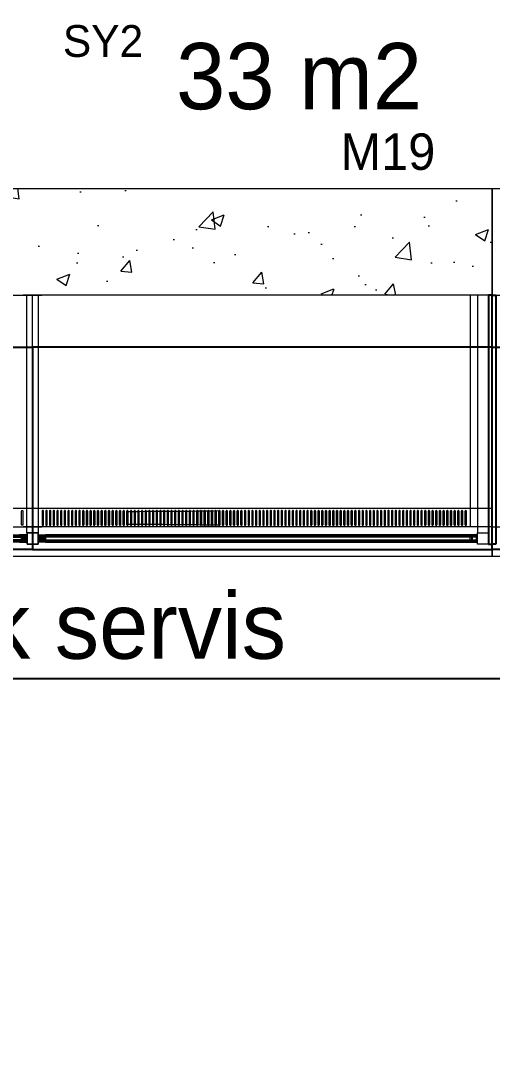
# Model space of a CAD drawing. Header units: centimetres. Extents: x -72470 to -43129, y -18750 to -16337.
# Drawn here: x -47314.4 to -47186.1, y -17545.2 to -17266.4 of the extents above; entities that cross this region are included whole.
import ezdxf

# ---------------------------------------------------------------- set-up
doc = ezdxf.new("R2010")
doc.units = ezdxf.units.CM
doc.header["$MEASUREMENT"] = 0
doc.linetypes.add('DUZ', pattern=[0])
doc.layers.get('0').update_dxf_attribs({"linetype": 'DUZ', "lineweight": 0})
doc.layers.get('Defpoints').update_dxf_attribs({"lineweight": 0})
for name, color, linetype in [('11-021_500-BLOK B-str_zemin_kat$0$2DTARAMA1', 253, 'Continuous'), ('CAM', 4, 'Continuous'), ('SU', 152, 'Continuous')]:
    doc.layers.add(name, color=color, linetype=linetype)
doc.layers.add('M-OLCU-IC', color=155, linetype='Continuous', lineweight=0)
doc.layers.add('TEFRIS', color=30, linetype='Continuous', lineweight=9)
doc.styles.add('ARIAL', font='arial.ttf', dxfattribs={"width": 0.6})
doc.styles.add('TAKSİM', font='GOTHIC.TTF', dxfattribs={"height": 20})
doc.dimstyles.new('E_100', dxfattribs={"dimtxt": 10, "dimasz": 10, "dimexe": 5, "dimexo": 30, "dimgap": 3, "dimtad": 1, "dimtoh": 1, "dimdec": 0, "dimzin": 12, "dimdsep": 46, "dimtxsty": 'ARIAL', "dimblk": 'OBLIQUE', "dimcen": 5, "dimdle": 1, "dimclrt": 256, "dimadec": 0, "dimazin": 3, "dimtfac": 1, "dimtdec": 0, "dimtofl": 0, "dimtmove": 2, "dimatfit": 3, "dimldrblk": 'OBLIQUE', "dimfxl": 5, "dimtolj": 1, "dimtzin": 0, "dimarcsym": 0})

# ---------------------------------------------------------------- blocks, each defined once
blk = doc.blocks.new('_OBLIQUE')
at = {"layer": 'M-OLCU-IC', "linetype": 'ByBlock'}
for p, q in [((-0.5, -0.5), (0.5, 0.5)), ((0, 0), (0, 0))]:
    blk.add_line(p, q, dxfattribs=at)
blk = doc.blocks.new('*D93')
at = {"color": 0, "linetype": 'Continuous', "lineweight": -2, "transparency": 16777216}
for p, q in [((-47724.29, -17441.98), (-47724.29, -17450.2)), ((-45801.24, -17441.98), (-45801.24, -17450.2)), ((-47725.29, -17445.2), (-45800.24, -17445.2))]:
    blk.add_line(p, q, dxfattribs=at)
at = {"layer": 'Defpoints', "color": 0, "linetype": 'Continuous', "transparency": 16777216}
for p in [(-47724.29, -17411.98), (-45801.24, -17411.98), (-45801.24, -17445.2)]:
    blk.add_point(p, dxfattribs=at)
at = {"color": 0, "linetype": 'Continuous', "lineweight": -2, "transparency": 16777216, "xscale": 10, "yscale": 10, "zscale": 10, "rotation": 180}
blk.add_blockref('_OBLIQUE', (-47724.29, -17445.2), dxfattribs=at)
at = {"color": 0, "linetype": 'Continuous', "lineweight": -2, "transparency": 16777216, "xscale": 10, "yscale": 10, "zscale": 10}
blk.add_blockref('_OBLIQUE', (-45801.24, -17445.2), dxfattribs=at)
at = {"linetype": 'Continuous', "transparency": 16777216, "insert": (-46762.76, -17437.09), "char_height": 10, "attachment_point": 5, "style": 'ARIAL'}
blk.add_mtext('\\A1;1923', dxfattribs=at)

msp = doc.modelspace()

# ---------------------------------------------------------------- hatches: boundary and pattern name
h = msp.add_hatch()
h.set_pattern_fill('AR-CONC', color=256, scale=5)
h.set_pattern_definition([(50, (14820.575, -159.65), (35.863009, -3.137607), [3.75, -41.25]), (355, (14820.575, -159.65), (-6.937567, 37.609607), [3, -33]), (100.451444, (14823.563, -159.912), (28.925442, 34.472), [3.18701, -35.057106]), (46.1842, (14820.575, -149.65), (53.362067, -8.275964), [5.625, -61.875]), (96.63564, (14825.02, -150.34), (46.733097, 48.70593), [4.780517, -52.58569]), (351.18416, (14820.575, -149.65), (46.733097, 48.70593), [4.5, -49.5]), (21, (14825.575, -152.15), (29.845353, -20.130945), [3.75, -41.25]), (326, (14825.575, -152.15), (12.165767, 36.257502), [3, -33]), (71.451445, (14828.062, -153.83), (42.011119, 16.126558), [3.18701, -35.057106]), (37.5, (14820.575, -159.651), (0.6079928, 16.6446927), [0, -32.6, 0, -33.5, 0, -33.125]), (7.5, (14820.575, -159.651), (13.153477, 19.7205856), [0, -19.1, 0, -31.85, 0, -12.625]), (327.5, (14809.425, -159.651), (26.6911218, -1.1277436), [0, -12.5, 0, -39, 0, -51.75]), (317.5, (14804.425, -159.65), (29.1593085, 5.005249), [0, -16.25, 0, -25.9, 0, -36.75])])
h.paths.add_polyline_path([(-47186.17, -17312), (-47313.67, -17312), (-47436.17, -17312), (-47436.17, -17341), (-47186.17, -17341)])
h = msp.add_hatch()
h.set_pattern_fill('AR-CONC', color=256, scale=5)
h.set_pattern_definition([(50, (15204.575, -119.65), (35.863009, -3.137607), [3.75, -41.25]), (355, (15204.575, -119.65), (-6.937567, 37.609607), [3, -33]), (100.451444, (15207.564, -119.91), (28.925442, 34.472), [3.18701, -35.057106]), (46.1842, (15204.575, -109.65), (53.362067, -8.275964), [5.625, -61.875]), (96.63564, (15209.02, -110.34), (46.733097, 48.70593), [4.780517, -52.58569]), (351.18416, (15204.575, -109.65), (46.733097, 48.70593), [4.5, -49.5]), (21, (15209.575, -112.15), (29.845353, -20.130945), [3.75, -41.25]), (326, (15209.575, -112.15), (12.165767, 36.257502), [3, -33]), (71.451445, (15212.062, -113.828), (42.011119, 16.126558), [3.18701, -35.057106]), (37.5, (15204.575, -119.65), (0.6079928, 16.6446927), [0, -32.6, 0, -33.5, 0, -33.125]), (7.5, (15204.575, -119.65), (13.153477, 19.7205856), [0, -19.1, 0, -31.85, 0, -12.625]), (327.5, (15193.425, -119.65), (26.6911218, -1.1277436), [0, -12.5, 0, -39, 0, -51.75]), (317.5, (15188.425, -119.65), (29.1593085, 5.005249), [0, -16.25, 0, -25.9, 0, -36.75])])
h.paths.add_polyline_path([(-47062.29, -17312), (-47186.17, -17312), (-47186.17, -17341), (-47063.17, -17341), (-47063.17, -17408.65), (-47063.17, -17410.15), (-47063.17, -17412), (-47062.29, -17412)])
h = msp.add_hatch(color=256)
h.dxf.hatch_style = 1
h.paths.add_polyline_path([(-47314.21, -17406.7), (-47314.21, -17407.6), (-47312.87, -17407.6), (-47312.87, -17406.7)])
h = msp.add_hatch(color=256)
h.dxf.hatch_style = 1
h.paths.add_polyline_path([(-47308.13, -17406.7), (-47308.13, -17407.6), (-47309.47, -17407.6), (-47309.47, -17406.7)])
at = {"layer": '11-021_500-BLOK B-str_zemin_kat$0$2DTARAMA1'}
h = msp.add_hatch(dxfattribs=at)
h.set_pattern_fill('ANSI33', color=256, scale=100)
h.set_pattern_definition([(45, (-405862.577, -192797.837), (-17.6776695, 17.6776695), []), (45, (-405844.9, -192797.837), (-17.6776695, 17.6776695), [12.5, -6.25])])
edge = h.paths.add_edge_path()
edge.add_arc((-45801.24, -17327.07), 40, 0, 360)
edge = h.paths.add_edge_path()
edge.add_arc((-46641.24, -17327.07), 40, 0, 360)
edge = h.paths.add_edge_path()
edge.add_arc((-47481.24, -17327.07), 40, 0, 360)
edge = h.paths.add_edge_path()
edge.add_arc((-48321.24, -17327.07), 40, 0, 360)
h.paths.add_polyline_path([(-47188.77, -17161.4), (-47015.01, -17161.4), (-47015.01, -17115.45), (-47188.77, -17115.45)], flags=9)
h.paths.add_polyline_path([(-46335.56, -17161.43), (-46161.79, -17161.43), (-46161.79, -17115.45), (-46335.56, -17115.45)], flags=9)
h.paths.add_polyline_path([(-48028.77, -17161.43), (-47873.65, -17161.43), (-47873.65, -17115.45), (-48028.77, -17115.45)], flags=9)
edge = h.paths.add_edge_path()
edge.add_arc((-49161.24, -17327.07), 40, 0, 360)
edge = h.paths.add_edge_path()
edge.add_arc((-47481.24, -18167.07), 40, 0, 360)
edge = h.paths.add_edge_path()
edge.add_arc((-46641.24, -18167.07), 40, 0, 360)
edge = h.paths.add_edge_path()
edge.add_arc((-45801.24, -18167.07), 40, 0, 360)

# ---------------------------------------------------------------- linework, layer by layer
for p, q in [((-47186.17, -17312), (-47186.17, -17412)), ((-47186.17, -17312), (-47186.17, -17341)), ((-47436.17, -17341), (-47308.67, -17341)), ((-47186.17, -17341), (-47313.67, -17341)), ((-47186.17, -17341), (-47313.67, -17341)), ((-47311.17, -17405.65), (-47311.17, -17341)), ((-47311.17, -17405.65), (-47311.17, -17341)), ((-47192.17, -17341), (-47192.17, -17404)), ((-47187.17, -17341), (-47187.17, -17408.65)), ((-47186.17, -17341), (-47062.97, -17341)), ((-47186.17, -17357), (-47186.17, -17412)), ((-47186.17, -17399), (-47430.17, -17399)), ((-47192.17, -17399), (-47307.67, -17399)), ((-47436.17, -17404), (-47308.67, -17404)), ((-47186.17, -17404), (-47313.67, -17404)), ((-47186.17, -17404), (-47313.67, -17404)), ((-47186.17, -17404), (-47069.17, -17404))]:
    msp.add_line(p, q)
at = {"color": 7, "lineweight": 0}
for p, q in [((-47186.17, -17312), (-47186.17, -17341)), ((-47436.17, -17341), (-47308.67, -17341)), ((-47186.17, -17341), (-47313.67, -17341)), ((-47186.17, -17341), (-47313.67, -17341)), ((-47186.17, -17341), (-47062.97, -17341))]:
    msp.add_line(p, q, dxfattribs=at)
for points in [[(-47309.67, -17405.65), (-47312.69, -17405.65), (-47312.69, -17341), (-47309.67, -17341)], [(-47190.17, -17405.65), (-47187.15, -17405.65), (-47187.15, -17341), (-47190.17, -17341)], [(-47192.17, -17406.15), (-47307.67, -17406.15), (-47307.67, -17408.15), (-47192.17, -17408.15)]]:
    msp.add_lwpolyline(points, close=True)
for points in [[(-47314.17, -17403.37), (-47314.17, -17399.77, -0.414214), (-47313.97, -17399.57), (-47313.97, -17399.57, -0.414214), (-47313.77, -17399.77), (-47313.77, -17403.37, -0.414214), (-47313.97, -17403.57), (-47313.97, -17403.57, -0.414214)], [(-47308.17, -17403.37), (-47308.17, -17399.77, 0.414214), (-47308.37, -17399.57), (-47308.37, -17399.57, 0.414214), (-47308.57, -17399.77), (-47308.57, -17403.37, 0.414214), (-47308.37, -17403.57), (-47308.37, -17403.57, 0.414214)], [(-47307.17, -17403.37), (-47307.17, -17399.77, 0.414214), (-47307.37, -17399.57), (-47307.37, -17399.57, 0.414214), (-47307.57, -17399.77), (-47307.57, -17403.37, 0.414214), (-47307.37, -17403.57), (-47307.37, -17403.57, 0.414214)], [(-47306.17, -17403.37), (-47306.17, -17399.77, 0.414214), (-47306.37, -17399.57), (-47306.37, -17399.57, 0.414214), (-47306.57, -17399.77), (-47306.57, -17403.37, 0.414214), (-47306.37, -17403.57), (-47306.37, -17403.57, 0.414214)], [(-47305.17, -17403.37), (-47305.17, -17399.77, 0.414214), (-47305.37, -17399.57), (-47305.37, -17399.57, 0.414214), (-47305.57, -17399.77), (-47305.57, -17403.37, 0.414214), (-47305.37, -17403.57), (-47305.37, -17403.57, 0.414214)], [(-47304.17, -17403.37), (-47304.17, -17399.77, 0.414214), (-47304.37, -17399.57), (-47304.37, -17399.57, 0.414214), (-47304.57, -17399.77), (-47304.57, -17403.37, 0.414214), (-47304.37, -17403.57), (-47304.37, -17403.57, 0.414214)], [(-47303.17, -17403.37), (-47303.17, -17399.77, 0.414214), (-47303.37, -17399.57), (-47303.37, -17399.57, 0.414214), (-47303.57, -17399.77), (-47303.57, -17403.37, 0.414214), (-47303.37, -17403.57), (-47303.37, -17403.57, 0.414214)], [(-47302.17, -17403.37), (-47302.17, -17399.77, 0.414214), (-47302.37, -17399.57), (-47302.37, -17399.57, 0.414214), (-47302.57, -17399.77), (-47302.57, -17403.37, 0.414214), (-47302.37, -17403.57), (-47302.37, -17403.57, 0.414214)], [(-47301.17, -17403.37), (-47301.17, -17399.77, 0.414214), (-47301.37, -17399.57), (-47301.37, -17399.57, 0.414214), (-47301.57, -17399.77), (-47301.57, -17403.37, 0.414214), (-47301.37, -17403.57), (-47301.37, -17403.57, 0.414214)], [(-47300.17, -17403.37), (-47300.17, -17399.77, 0.414214), (-47300.37, -17399.57), (-47300.37, -17399.57, 0.414214), (-47300.57, -17399.77), (-47300.57, -17403.37, 0.414214), (-47300.37, -17403.57), (-47300.37, -17403.57, 0.414214)], [(-47299.17, -17403.37), (-47299.17, -17399.77, 0.414214), (-47299.37, -17399.57), (-47299.37, -17399.57, 0.414214), (-47299.57, -17399.77), (-47299.57, -17403.37, 0.414214), (-47299.37, -17403.57), (-47299.37, -17403.57, 0.414214)], [(-47298.17, -17403.37), (-47298.17, -17399.77, 0.414214), (-47298.37, -17399.57), (-47298.37, -17399.57, 0.414214), (-47298.57, -17399.77), (-47298.57, -17403.37, 0.414214), (-47298.37, -17403.57), (-47298.37, -17403.57, 0.414214)], [(-47297.17, -17403.37), (-47297.17, -17399.77, 0.414214), (-47297.37, -17399.57), (-47297.37, -17399.57, 0.414214), (-47297.57, -17399.77), (-47297.57, -17403.37, 0.414214), (-47297.37, -17403.57), (-47297.37, -17403.57, 0.414214)], [(-47296.17, -17403.37), (-47296.17, -17399.77, 0.414214), (-47296.37, -17399.57), (-47296.37, -17399.57, 0.414214), (-47296.57, -17399.77), (-47296.57, -17403.37, 0.414214), (-47296.37, -17403.57), (-47296.37, -17403.57, 0.414214)], [(-47295.17, -17403.37), (-47295.17, -17399.77, 0.414214), (-47295.37, -17399.57), (-47295.37, -17399.57, 0.414214), (-47295.57, -17399.77), (-47295.57, -17403.37, 0.414214), (-47295.37, -17403.57), (-47295.37, -17403.57, 0.414214)], [(-47294.17, -17403.37), (-47294.17, -17399.77, 0.414214), (-47294.37, -17399.57), (-47294.37, -17399.57, 0.414214), (-47294.57, -17399.77), (-47294.57, -17403.37, 0.414214), (-47294.37, -17403.57), (-47294.37, -17403.57, 0.414214)], [(-47293.17, -17403.37), (-47293.17, -17399.77, 0.414214), (-47293.37, -17399.57), (-47293.37, -17399.57, 0.414214), (-47293.57, -17399.77), (-47293.57, -17403.37, 0.414214), (-47293.37, -17403.57), (-47293.37, -17403.57, 0.414214)], [(-47292.17, -17403.37), (-47292.17, -17399.77, 0.414214), (-47292.37, -17399.57), (-47292.37, -17399.57, 0.414214), (-47292.57, -17399.77), (-47292.57, -17403.37, 0.414214), (-47292.37, -17403.57), (-47292.37, -17403.57, 0.414214)], [(-47291.17, -17403.37), (-47291.17, -17399.77, 0.414214), (-47291.37, -17399.57), (-47291.37, -17399.57, 0.414214), (-47291.57, -17399.77), (-47291.57, -17403.37, 0.414214), (-47291.37, -17403.57), (-47291.37, -17403.57, 0.414214)], [(-47290.17, -17403.37), (-47290.17, -17399.77, 0.414214), (-47290.37, -17399.57), (-47290.37, -17399.57, 0.414214), (-47290.57, -17399.77), (-47290.57, -17403.37, 0.414214), (-47290.37, -17403.57), (-47290.37, -17403.57, 0.414214)], [(-47289.17, -17403.37), (-47289.17, -17399.77, 0.414214), (-47289.37, -17399.57), (-47289.37, -17399.57, 0.414214), (-47289.57, -17399.77), (-47289.57, -17403.37, 0.414214), (-47289.37, -17403.57), (-47289.37, -17403.57, 0.414214)], [(-47288.17, -17403.37), (-47288.17, -17399.77, 0.414214), (-47288.37, -17399.57), (-47288.37, -17399.57, 0.414214), (-47288.57, -17399.77), (-47288.57, -17403.37, 0.414214), (-47288.37, -17403.57), (-47288.37, -17403.57, 0.414214)], [(-47287.17, -17403.37), (-47287.17, -17399.77, 0.414214), (-47287.37, -17399.57), (-47287.37, -17399.57, 0.414214), (-47287.57, -17399.77), (-47287.57, -17403.37, 0.414214), (-47287.37, -17403.57), (-47287.37, -17403.57, 0.414214)], [(-47286.17, -17403.37), (-47286.17, -17399.77, 0.414214), (-47286.37, -17399.57), (-47286.37, -17399.57, 0.414214), (-47286.57, -17399.77), (-47286.57, -17403.37, 0.414214), (-47286.37, -17403.57), (-47286.37, -17403.57, 0.414214)], [(-47285.17, -17403.37), (-47285.17, -17399.77, 0.414214), (-47285.37, -17399.57), (-47285.37, -17399.57, 0.414214), (-47285.57, -17399.77), (-47285.57, -17403.37, 0.414214), (-47285.37, -17403.57), (-47285.37, -17403.57, 0.414214)], [(-47285.17, -17403.37), (-47285.17, -17399.77, 0.004724), (-47260.37, -17399.57), (-47260.37, -17399.57, 0.414214), (-47260.57, -17399.77), (-47260.57, -17403.37, 0.414214), (-47260.37, -17403.57), (-47260.37, -17403.57, 0.004724)], [(-47284.17, -17403.37), (-47284.17, -17399.77, 0.414214), (-47284.37, -17399.57), (-47284.37, -17399.57, 0.414214), (-47284.57, -17399.77), (-47284.57, -17403.37, 0.414214), (-47284.37, -17403.57), (-47284.37, -17403.57, 0.414214)], [(-47284.17, -17403.37), (-47284.17, -17399.77, 0.414214), (-47284.37, -17399.57), (-47284.37, -17399.57, 0.414214), (-47284.57, -17399.77), (-47284.57, -17403.37, 0.414214), (-47284.37, -17403.57), (-47284.37, -17403.57, 0.414214)], [(-47283.17, -17403.37), (-47283.17, -17399.77, 0.414214), (-47283.37, -17399.57), (-47283.37, -17399.57, 0.414214), (-47283.57, -17399.77), (-47283.57, -17403.37, 0.414214), (-47283.37, -17403.57), (-47283.37, -17403.57, 0.414214)], [(-47283.17, -17403.37), (-47283.17, -17399.77, 0.414214), (-47283.37, -17399.57), (-47283.37, -17399.57, 0.414214), (-47283.57, -17399.77), (-47283.57, -17403.37, 0.414214), (-47283.37, -17403.57), (-47283.37, -17403.57, 0.414214)], [(-47282.17, -17403.37), (-47282.17, -17399.77, 0.414214), (-47282.37, -17399.57), (-47282.37, -17399.57, 0.414214), (-47282.57, -17399.77), (-47282.57, -17403.37, 0.414214), (-47282.37, -17403.57), (-47282.37, -17403.57, 0.414214)], [(-47282.17, -17403.37), (-47282.17, -17399.77, 0.414214), (-47282.37, -17399.57), (-47282.37, -17399.57, 0.414214), (-47282.57, -17399.77), (-47282.57, -17403.37, 0.414214), (-47282.37, -17403.57), (-47282.37, -17403.57, 0.414214)], [(-47281.17, -17403.37), (-47281.17, -17399.77, 0.414214), (-47281.37, -17399.57), (-47281.37, -17399.57, 0.414214), (-47281.57, -17399.77), (-47281.57, -17403.37, 0.414214), (-47281.37, -17403.57), (-47281.37, -17403.57, 0.414214)], [(-47281.17, -17403.37), (-47281.17, -17399.77, 0.414214), (-47281.37, -17399.57), (-47281.37, -17399.57, 0.414214), (-47281.57, -17399.77), (-47281.57, -17403.37, 0.414214), (-47281.37, -17403.57), (-47281.37, -17403.57, 0.414214)], [(-47280.17, -17403.37), (-47280.17, -17399.77, 0.414214), (-47280.37, -17399.57), (-47280.37, -17399.57, 0.414214), (-47280.57, -17399.77), (-47280.57, -17403.37, 0.414214), (-47280.37, -17403.57), (-47280.37, -17403.57, 0.414214)], [(-47280.17, -17403.37), (-47280.17, -17399.77, 0.414214), (-47280.37, -17399.57), (-47280.37, -17399.57, 0.414214), (-47280.57, -17399.77), (-47280.57, -17403.37, 0.414214), (-47280.37, -17403.57), (-47280.37, -17403.57, 0.414214)], [(-47279.17, -17403.37), (-47279.17, -17399.77, 0.414214), (-47279.37, -17399.57), (-47279.37, -17399.57, 0.414214), (-47279.57, -17399.77), (-47279.57, -17403.37, 0.414214), (-47279.37, -17403.57), (-47279.37, -17403.57, 0.414214)], [(-47279.17, -17403.37), (-47279.17, -17399.77, 0.414214), (-47279.37, -17399.57), (-47279.37, -17399.57, 0.414214), (-47279.57, -17399.77), (-47279.57, -17403.37, 0.414214), (-47279.37, -17403.57), (-47279.37, -17403.57, 0.414214)], [(-47278.17, -17403.37), (-47278.17, -17399.77, 0.414214), (-47278.37, -17399.57), (-47278.37, -17399.57, 0.414214), (-47278.57, -17399.77), (-47278.57, -17403.37, 0.414214), (-47278.37, -17403.57), (-47278.37, -17403.57, 0.414214)], [(-47278.17, -17403.37), (-47278.17, -17399.77, 0.414214), (-47278.37, -17399.57), (-47278.37, -17399.57, 0.414214), (-47278.57, -17399.77), (-47278.57, -17403.37, 0.414214), (-47278.37, -17403.57), (-47278.37, -17403.57, 0.414214)], [(-47277.17, -17403.37), (-47277.17, -17399.77, 0.414214), (-47277.37, -17399.57), (-47277.37, -17399.57, 0.414214), (-47277.57, -17399.77), (-47277.57, -17403.37, 0.414214), (-47277.37, -17403.57), (-47277.37, -17403.57, 0.414214)], [(-47277.17, -17403.37), (-47277.17, -17399.77, 0.414214), (-47277.37, -17399.57), (-47277.37, -17399.57, 0.414214), (-47277.57, -17399.77), (-47277.57, -17403.37, 0.414214), (-47277.37, -17403.57), (-47277.37, -17403.57, 0.414214)], [(-47276.17, -17403.37), (-47276.17, -17399.77, 0.414214), (-47276.37, -17399.57), (-47276.37, -17399.57, 0.414214), (-47276.57, -17399.77), (-47276.57, -17403.37, 0.414214), (-47276.37, -17403.57), (-47276.37, -17403.57, 0.414214)], [(-47276.17, -17403.37), (-47276.17, -17399.77, 0.414214), (-47276.37, -17399.57), (-47276.37, -17399.57, 0.414214), (-47276.57, -17399.77), (-47276.57, -17403.37, 0.414214), (-47276.37, -17403.57), (-47276.37, -17403.57, 0.414214)], [(-47275.17, -17403.37), (-47275.17, -17399.77, 0.414214), (-47275.37, -17399.57), (-47275.37, -17399.57, 0.414214), (-47275.57, -17399.77), (-47275.57, -17403.37, 0.414214), (-47275.37, -17403.57), (-47275.37, -17403.57, 0.414214)], [(-47275.17, -17403.37), (-47275.17, -17399.77, 0.414214), (-47275.37, -17399.57), (-47275.37, -17399.57, 0.414214), (-47275.57, -17399.77), (-47275.57, -17403.37, 0.414214), (-47275.37, -17403.57), (-47275.37, -17403.57, 0.414214)], [(-47274.17, -17403.37), (-47274.17, -17399.77, 0.414214), (-47274.37, -17399.57), (-47274.37, -17399.57, 0.414214), (-47274.57, -17399.77), (-47274.57, -17403.37, 0.414214), (-47274.37, -17403.57), (-47274.37, -17403.57, 0.414214)], [(-47274.17, -17403.37), (-47274.17, -17399.77, 0.414214), (-47274.37, -17399.57), (-47274.37, -17399.57, 0.414214), (-47274.57, -17399.77), (-47274.57, -17403.37, 0.414214), (-47274.37, -17403.57), (-47274.37, -17403.57, 0.414214)], [(-47273.17, -17403.37), (-47273.17, -17399.77, 0.414214), (-47273.37, -17399.57), (-47273.37, -17399.57, 0.414214), (-47273.57, -17399.77), (-47273.57, -17403.37, 0.414214), (-47273.37, -17403.57), (-47273.37, -17403.57, 0.414214)], [(-47273.17, -17403.37), (-47273.17, -17399.77, 0.414214), (-47273.37, -17399.57), (-47273.37, -17399.57, 0.414214), (-47273.57, -17399.77), (-47273.57, -17403.37, 0.414214), (-47273.37, -17403.57), (-47273.37, -17403.57, 0.414214)], [(-47272.17, -17403.37), (-47272.17, -17399.77, 0.414214), (-47272.37, -17399.57), (-47272.37, -17399.57, 0.414214), (-47272.57, -17399.77), (-47272.57, -17403.37, 0.414214), (-47272.37, -17403.57), (-47272.37, -17403.57, 0.414214)], [(-47272.17, -17403.37), (-47272.17, -17399.77, 0.414214), (-47272.37, -17399.57), (-47272.37, -17399.57, 0.414214), (-47272.57, -17399.77), (-47272.57, -17403.37, 0.414214), (-47272.37, -17403.57), (-47272.37, -17403.57, 0.414214)], [(-47271.17, -17403.37), (-47271.17, -17399.77, 0.414214), (-47271.37, -17399.57), (-47271.37, -17399.57, 0.414214), (-47271.57, -17399.77), (-47271.57, -17403.37, 0.414214), (-47271.37, -17403.57), (-47271.37, -17403.57, 0.414214)], [(-47271.17, -17403.37), (-47271.17, -17399.77, 0.414214), (-47271.37, -17399.57), (-47271.37, -17399.57, 0.414214), (-47271.57, -17399.77), (-47271.57, -17403.37, 0.414214), (-47271.37, -17403.57), (-47271.37, -17403.57, 0.414214)], [(-47270.17, -17403.37), (-47270.17, -17399.77, 0.414214), (-47270.37, -17399.57), (-47270.37, -17399.57, 0.414214), (-47270.57, -17399.77), (-47270.57, -17403.37, 0.414214), (-47270.37, -17403.57), (-47270.37, -17403.57, 0.414214)], [(-47270.17, -17403.37), (-47270.17, -17399.77, 0.414214), (-47270.37, -17399.57), (-47270.37, -17399.57, 0.414214), (-47270.57, -17399.77), (-47270.57, -17403.37, 0.414214), (-47270.37, -17403.57), (-47270.37, -17403.57, 0.414214)], [(-47269.17, -17403.37), (-47269.17, -17399.77, 0.414214), (-47269.37, -17399.57), (-47269.37, -17399.57, 0.414214), (-47269.57, -17399.77), (-47269.57, -17403.37, 0.414214), (-47269.37, -17403.57), (-47269.37, -17403.57, 0.414214)], [(-47269.17, -17403.37), (-47269.17, -17399.77, 0.414214), (-47269.37, -17399.57), (-47269.37, -17399.57, 0.414214), (-47269.57, -17399.77), (-47269.57, -17403.37, 0.414214), (-47269.37, -17403.57), (-47269.37, -17403.57, 0.414214)], [(-47268.17, -17403.37), (-47268.17, -17399.77, 0.414214), (-47268.37, -17399.57), (-47268.37, -17399.57, 0.414214), (-47268.57, -17399.77), (-47268.57, -17403.37, 0.414214), (-47268.37, -17403.57), (-47268.37, -17403.57, 0.414214)], [(-47268.17, -17403.37), (-47268.17, -17399.77, 0.414214), (-47268.37, -17399.57), (-47268.37, -17399.57, 0.414214), (-47268.57, -17399.77), (-47268.57, -17403.37, 0.414214), (-47268.37, -17403.57), (-47268.37, -17403.57, 0.414214)], [(-47267.17, -17403.37), (-47267.17, -17399.77, 0.414214), (-47267.37, -17399.57), (-47267.37, -17399.57, 0.414214), (-47267.57, -17399.77), (-47267.57, -17403.37, 0.414214), (-47267.37, -17403.57), (-47267.37, -17403.57, 0.414214)], [(-47267.17, -17403.37), (-47267.17, -17399.77, 0.414214), (-47267.37, -17399.57), (-47267.37, -17399.57, 0.414214), (-47267.57, -17399.77), (-47267.57, -17403.37, 0.414214), (-47267.37, -17403.57), (-47267.37, -17403.57, 0.414214)], [(-47266.17, -17403.37), (-47266.17, -17399.77, 0.414214), (-47266.37, -17399.57), (-47266.37, -17399.57, 0.414214), (-47266.57, -17399.77), (-47266.57, -17403.37, 0.414214), (-47266.37, -17403.57), (-47266.37, -17403.57, 0.414214)], [(-47266.17, -17403.37), (-47266.17, -17399.77, 0.414214), (-47266.37, -17399.57), (-47266.37, -17399.57, 0.414214), (-47266.57, -17399.77), (-47266.57, -17403.37, 0.414214), (-47266.37, -17403.57), (-47266.37, -17403.57, 0.414214)], [(-47265.17, -17403.37), (-47265.17, -17399.77, 0.414214), (-47265.37, -17399.57), (-47265.37, -17399.57, 0.414214), (-47265.57, -17399.77), (-47265.57, -17403.37, 0.414214), (-47265.37, -17403.57), (-47265.37, -17403.57, 0.414214)], [(-47265.17, -17403.37), (-47265.17, -17399.77, 0.414214), (-47265.37, -17399.57), (-47265.37, -17399.57, 0.414214), (-47265.57, -17399.77), (-47265.57, -17403.37, 0.414214), (-47265.37, -17403.57), (-47265.37, -17403.57, 0.414214)], [(-47264.17, -17403.37), (-47264.17, -17399.77, 0.414214), (-47264.37, -17399.57), (-47264.37, -17399.57, 0.414214), (-47264.57, -17399.77), (-47264.57, -17403.37, 0.414214), (-47264.37, -17403.57), (-47264.37, -17403.57, 0.414214)], [(-47264.17, -17403.37), (-47264.17, -17399.77, 0.414214), (-47264.37, -17399.57), (-47264.37, -17399.57, 0.414214), (-47264.57, -17399.77), (-47264.57, -17403.37, 0.414214), (-47264.37, -17403.57), (-47264.37, -17403.57, 0.414214)], [(-47263.17, -17403.37), (-47263.17, -17399.77, 0.414214), (-47263.37, -17399.57), (-47263.37, -17399.57, 0.414214), (-47263.57, -17399.77), (-47263.57, -17403.37, 0.414214), (-47263.37, -17403.57), (-47263.37, -17403.57, 0.414214)], [(-47263.17, -17403.37), (-47263.17, -17399.77, 0.414214), (-47263.37, -17399.57), (-47263.37, -17399.57, 0.414214), (-47263.57, -17399.77), (-47263.57, -17403.37, 0.414214), (-47263.37, -17403.57), (-47263.37, -17403.57, 0.414214)], [(-47262.17, -17403.37), (-47262.17, -17399.77, 0.414214), (-47262.37, -17399.57), (-47262.37, -17399.57, 0.414214), (-47262.57, -17399.77), (-47262.57, -17403.37, 0.414214), (-47262.37, -17403.57), (-47262.37, -17403.57, 0.414214)], [(-47262.17, -17403.37), (-47262.17, -17399.77, 0.414214), (-47262.37, -17399.57), (-47262.37, -17399.57, 0.414214), (-47262.57, -17399.77), (-47262.57, -17403.37, 0.414214), (-47262.37, -17403.57), (-47262.37, -17403.57, 0.414214)], [(-47261.17, -17403.37), (-47261.17, -17399.77, 0.414214), (-47261.37, -17399.57), (-47261.37, -17399.57, 0.414214), (-47261.57, -17399.77), (-47261.57, -17403.37, 0.414214), (-47261.37, -17403.57), (-47261.37, -17403.57, 0.414214)], [(-47261.17, -17403.37), (-47261.17, -17399.77, 0.414214), (-47261.37, -17399.57), (-47261.37, -17399.57, 0.414214), (-47261.57, -17399.77), (-47261.57, -17403.37, 0.414214), (-47261.37, -17403.57), (-47261.37, -17403.57, 0.414214)], [(-47260.17, -17403.37), (-47260.17, -17399.77, 0.414214), (-47260.37, -17399.57), (-47260.37, -17399.57, 0.414214), (-47260.57, -17399.77), (-47260.57, -17403.37, 0.414214), (-47260.37, -17403.57), (-47260.37, -17403.57, 0.414214)], [(-47259.17, -17403.37), (-47259.17, -17399.77, 0.414214), (-47259.37, -17399.57), (-47259.37, -17399.57, 0.414214), (-47259.57, -17399.77), (-47259.57, -17403.37, 0.414214), (-47259.37, -17403.57), (-47259.37, -17403.57, 0.414214)], [(-47258.17, -17403.37), (-47258.17, -17399.77, 0.414214), (-47258.37, -17399.57), (-47258.37, -17399.57, 0.414214), (-47258.57, -17399.77), (-47258.57, -17403.37, 0.414214), (-47258.37, -17403.57), (-47258.37, -17403.57, 0.414214)], [(-47257.17, -17403.37), (-47257.17, -17399.77, 0.414214), (-47257.37, -17399.57), (-47257.37, -17399.57, 0.414214), (-47257.57, -17399.77), (-47257.57, -17403.37, 0.414214), (-47257.37, -17403.57), (-47257.37, -17403.57, 0.414214)], [(-47256.17, -17403.37), (-47256.17, -17399.77, 0.414214), (-47256.37, -17399.57), (-47256.37, -17399.57, 0.414214), (-47256.57, -17399.77), (-47256.57, -17403.37, 0.414214), (-47256.37, -17403.57), (-47256.37, -17403.57, 0.414214)], [(-47255.17, -17403.37), (-47255.17, -17399.77, 0.414214), (-47255.37, -17399.57), (-47255.37, -17399.57, 0.414214), (-47255.57, -17399.77), (-47255.57, -17403.37, 0.414214), (-47255.37, -17403.57), (-47255.37, -17403.57, 0.414214)], [(-47254.17, -17403.37), (-47254.17, -17399.77, 0.414214), (-47254.37, -17399.57), (-47254.37, -17399.57, 0.414214), (-47254.57, -17399.77), (-47254.57, -17403.37, 0.414214), (-47254.37, -17403.57), (-47254.37, -17403.57, 0.414214)], [(-47253.17, -17403.37), (-47253.17, -17399.77, 0.414214), (-47253.37, -17399.57), (-47253.37, -17399.57, 0.414214), (-47253.57, -17399.77), (-47253.57, -17403.37, 0.414214), (-47253.37, -17403.57), (-47253.37, -17403.57, 0.414214)], [(-47252.17, -17403.37), (-47252.17, -17399.77, 0.414214), (-47252.37, -17399.57), (-47252.37, -17399.57, 0.414214), (-47252.57, -17399.77), (-47252.57, -17403.37, 0.414214), (-47252.37, -17403.57), (-47252.37, -17403.57, 0.414214)], [(-47251.17, -17403.37), (-47251.17, -17399.77, 0.414214), (-47251.37, -17399.57), (-47251.37, -17399.57, 0.414214), (-47251.57, -17399.77), (-47251.57, -17403.37, 0.414214), (-47251.37, -17403.57), (-47251.37, -17403.57, 0.414214)], [(-47250.17, -17403.37), (-47250.17, -17399.77, 0.414214), (-47250.37, -17399.57), (-47250.37, -17399.57, 0.414214), (-47250.57, -17399.77), (-47250.57, -17403.37, 0.414214), (-47250.37, -17403.57), (-47250.37, -17403.57, 0.414214)], [(-47249.17, -17403.37), (-47249.17, -17399.77, 0.414214), (-47249.37, -17399.57), (-47249.37, -17399.57, 0.414214), (-47249.57, -17399.77), (-47249.57, -17403.37, 0.414214), (-47249.37, -17403.57), (-47249.37, -17403.57, 0.414214)], [(-47248.17, -17403.37), (-47248.17, -17399.77, 0.414214), (-47248.37, -17399.57), (-47248.37, -17399.57, 0.414214), (-47248.57, -17399.77), (-47248.57, -17403.37, 0.414214), (-47248.37, -17403.57), (-47248.37, -17403.57, 0.414214)], [(-47247.17, -17403.37), (-47247.17, -17399.77, 0.414214), (-47247.37, -17399.57), (-47247.37, -17399.57, 0.414214), (-47247.57, -17399.77), (-47247.57, -17403.37, 0.414214), (-47247.37, -17403.57), (-47247.37, -17403.57, 0.414214)], [(-47246.17, -17403.37), (-47246.17, -17399.77, 0.414214), (-47246.37, -17399.57), (-47246.37, -17399.57, 0.414214), (-47246.57, -17399.77), (-47246.57, -17403.37, 0.414214), (-47246.37, -17403.57), (-47246.37, -17403.57, 0.414214)], [(-47245.17, -17403.37), (-47245.17, -17399.77, 0.414214), (-47245.37, -17399.57), (-47245.37, -17399.57, 0.414214), (-47245.57, -17399.77), (-47245.57, -17403.37, 0.414214), (-47245.37, -17403.57), (-47245.37, -17403.57, 0.414214)], [(-47244.17, -17403.37), (-47244.17, -17399.77, 0.414214), (-47244.37, -17399.57), (-47244.37, -17399.57, 0.414214), (-47244.57, -17399.77), (-47244.57, -17403.37, 0.414214), (-47244.37, -17403.57), (-47244.37, -17403.57, 0.414214)], [(-47243.17, -17403.37), (-47243.17, -17399.77, 0.414214), (-47243.37, -17399.57), (-47243.37, -17399.57, 0.414214), (-47243.57, -17399.77), (-47243.57, -17403.37, 0.414214), (-47243.37, -17403.57), (-47243.37, -17403.57, 0.414214)], [(-47242.17, -17403.37), (-47242.17, -17399.77, 0.414214), (-47242.37, -17399.57), (-47242.37, -17399.57, 0.414214), (-47242.57, -17399.77), (-47242.57, -17403.37, 0.414214), (-47242.37, -17403.57), (-47242.37, -17403.57, 0.414214)], [(-47241.17, -17403.37), (-47241.17, -17399.77, 0.414214), (-47241.37, -17399.57), (-47241.37, -17399.57, 0.414214), (-47241.57, -17399.77), (-47241.57, -17403.37, 0.414214), (-47241.37, -17403.57), (-47241.37, -17403.57, 0.414214)], [(-47240.17, -17403.37), (-47240.17, -17399.77, 0.414214), (-47240.37, -17399.57), (-47240.37, -17399.57, 0.414214), (-47240.57, -17399.77), (-47240.57, -17403.37, 0.414214), (-47240.37, -17403.57), (-47240.37, -17403.57, 0.414214)], [(-47239.17, -17403.37), (-47239.17, -17399.77, 0.414214), (-47239.37, -17399.57), (-47239.37, -17399.57, 0.414214), (-47239.57, -17399.77), (-47239.57, -17403.37, 0.414214), (-47239.37, -17403.57), (-47239.37, -17403.57, 0.414214)], [(-47238.17, -17403.37), (-47238.17, -17399.77, 0.414214), (-47238.37, -17399.57), (-47238.37, -17399.57, 0.414214), (-47238.57, -17399.77), (-47238.57, -17403.37, 0.414214), (-47238.37, -17403.57), (-47238.37, -17403.57, 0.414214)], [(-47237.17, -17403.37), (-47237.17, -17399.77, 0.414214), (-47237.37, -17399.57), (-47237.37, -17399.57, 0.414214), (-47237.57, -17399.77), (-47237.57, -17403.37, 0.414214), (-47237.37, -17403.57), (-47237.37, -17403.57, 0.414214)], [(-47236.17, -17403.37), (-47236.17, -17399.77, 0.414214), (-47236.37, -17399.57), (-47236.37, -17399.57, 0.414214), (-47236.57, -17399.77), (-47236.57, -17403.37, 0.414214), (-47236.37, -17403.57), (-47236.37, -17403.57, 0.414214)], [(-47235.17, -17403.37), (-47235.17, -17399.77, 0.414214), (-47235.37, -17399.57), (-47235.37, -17399.57, 0.414214), (-47235.57, -17399.77), (-47235.57, -17403.37, 0.414214), (-47235.37, -17403.57), (-47235.37, -17403.57, 0.414214)], [(-47234.17, -17403.37), (-47234.17, -17399.77, 0.414214), (-47234.37, -17399.57), (-47234.37, -17399.57, 0.414214), (-47234.57, -17399.77), (-47234.57, -17403.37, 0.414214), (-47234.37, -17403.57), (-47234.37, -17403.57, 0.414214)], [(-47233.17, -17403.37), (-47233.17, -17399.77, 0.414214), (-47233.37, -17399.57), (-47233.37, -17399.57, 0.414214), (-47233.57, -17399.77), (-47233.57, -17403.37, 0.414214), (-47233.37, -17403.57), (-47233.37, -17403.57, 0.414214)], [(-47232.17, -17403.37), (-47232.17, -17399.77, 0.414214), (-47232.37, -17399.57), (-47232.37, -17399.57, 0.414214), (-47232.57, -17399.77), (-47232.57, -17403.37, 0.414214), (-47232.37, -17403.57), (-47232.37, -17403.57, 0.414214)], [(-47231.17, -17403.37), (-47231.17, -17399.77, 0.414214), (-47231.37, -17399.57), (-47231.37, -17399.57, 0.414214), (-47231.57, -17399.77), (-47231.57, -17403.37, 0.414214), (-47231.37, -17403.57), (-47231.37, -17403.57, 0.414214)], [(-47230.17, -17403.37), (-47230.17, -17399.77, 0.414214), (-47230.37, -17399.57), (-47230.37, -17399.57, 0.414214), (-47230.57, -17399.77), (-47230.57, -17403.37, 0.414214), (-47230.37, -17403.57), (-47230.37, -17403.57, 0.414214)], [(-47229.17, -17403.37), (-47229.17, -17399.77, 0.414214), (-47229.37, -17399.57), (-47229.37, -17399.57, 0.414214), (-47229.57, -17399.77), (-47229.57, -17403.37, 0.414214), (-47229.37, -17403.57), (-47229.37, -17403.57, 0.414214)], [(-47228.17, -17403.37), (-47228.17, -17399.77, 0.414214), (-47228.37, -17399.57), (-47228.37, -17399.57, 0.414214), (-47228.57, -17399.77), (-47228.57, -17403.37, 0.414214), (-47228.37, -17403.57), (-47228.37, -17403.57, 0.414214)], [(-47227.17, -17403.37), (-47227.17, -17399.77, 0.414214), (-47227.37, -17399.57), (-47227.37, -17399.57, 0.414214), (-47227.57, -17399.77), (-47227.57, -17403.37, 0.414214), (-47227.37, -17403.57), (-47227.37, -17403.57, 0.414214)], [(-47226.17, -17403.37), (-47226.17, -17399.77, 0.414214), (-47226.37, -17399.57), (-47226.37, -17399.57, 0.414214), (-47226.57, -17399.77), (-47226.57, -17403.37, 0.414214), (-47226.37, -17403.57), (-47226.37, -17403.57, 0.414214)], [(-47225.17, -17403.37), (-47225.17, -17399.77, 0.414214), (-47225.37, -17399.57), (-47225.37, -17399.57, 0.414214), (-47225.57, -17399.77), (-47225.57, -17403.37, 0.414214), (-47225.37, -17403.57), (-47225.37, -17403.57, 0.414214)], [(-47224.17, -17403.37), (-47224.17, -17399.77, 0.414214), (-47224.37, -17399.57), (-47224.37, -17399.57, 0.414214), (-47224.57, -17399.77), (-47224.57, -17403.37, 0.414214), (-47224.37, -17403.57), (-47224.37, -17403.57, 0.414214)], [(-47223.17, -17403.37), (-47223.17, -17399.77, 0.414214), (-47223.37, -17399.57), (-47223.37, -17399.57, 0.414214), (-47223.57, -17399.77), (-47223.57, -17403.37, 0.414214), (-47223.37, -17403.57), (-47223.37, -17403.57, 0.414214)], [(-47222.17, -17403.37), (-47222.17, -17399.77, 0.414214), (-47222.37, -17399.57), (-47222.37, -17399.57, 0.414214), (-47222.57, -17399.77), (-47222.57, -17403.37, 0.414214), (-47222.37, -17403.57), (-47222.37, -17403.57, 0.414214)], [(-47221.17, -17403.37), (-47221.17, -17399.77, 0.414214), (-47221.37, -17399.57), (-47221.37, -17399.57, 0.414214), (-47221.57, -17399.77), (-47221.57, -17403.37, 0.414214), (-47221.37, -17403.57), (-47221.37, -17403.57, 0.414214)], [(-47220.17, -17403.37), (-47220.17, -17399.77, 0.414214), (-47220.37, -17399.57), (-47220.37, -17399.57, 0.414214), (-47220.57, -17399.77), (-47220.57, -17403.37, 0.414214), (-47220.37, -17403.57), (-47220.37, -17403.57, 0.414214)], [(-47219.17, -17403.37), (-47219.17, -17399.77, 0.414214), (-47219.37, -17399.57), (-47219.37, -17399.57, 0.414214), (-47219.57, -17399.77), (-47219.57, -17403.37, 0.414214), (-47219.37, -17403.57), (-47219.37, -17403.57, 0.414214)], [(-47218.17, -17403.37), (-47218.17, -17399.77, 0.414214), (-47218.37, -17399.57), (-47218.37, -17399.57, 0.414214), (-47218.57, -17399.77), (-47218.57, -17403.37, 0.414214), (-47218.37, -17403.57), (-47218.37, -17403.57, 0.414214)], [(-47217.17, -17403.37), (-47217.17, -17399.77, 0.414214), (-47217.37, -17399.57), (-47217.37, -17399.57, 0.414214), (-47217.57, -17399.77), (-47217.57, -17403.37, 0.414214), (-47217.37, -17403.57), (-47217.37, -17403.57, 0.414214)], [(-47216.17, -17403.37), (-47216.17, -17399.77, 0.414214), (-47216.37, -17399.57), (-47216.37, -17399.57, 0.414214), (-47216.57, -17399.77), (-47216.57, -17403.37, 0.414214), (-47216.37, -17403.57), (-47216.37, -17403.57, 0.414214)], [(-47215.17, -17403.37), (-47215.17, -17399.77, 0.414214), (-47215.37, -17399.57), (-47215.37, -17399.57, 0.414214), (-47215.57, -17399.77), (-47215.57, -17403.37, 0.414214), (-47215.37, -17403.57), (-47215.37, -17403.57, 0.414214)], [(-47214.17, -17403.37), (-47214.17, -17399.77, 0.414214), (-47214.37, -17399.57), (-47214.37, -17399.57, 0.414214), (-47214.57, -17399.77), (-47214.57, -17403.37, 0.414214), (-47214.37, -17403.57), (-47214.37, -17403.57, 0.414214)], [(-47213.17, -17403.37), (-47213.17, -17399.77, 0.414214), (-47213.37, -17399.57), (-47213.37, -17399.57, 0.414214), (-47213.57, -17399.77), (-47213.57, -17403.37, 0.414214), (-47213.37, -17403.57), (-47213.37, -17403.57, 0.414214)], [(-47212.17, -17403.37), (-47212.17, -17399.77, 0.414214), (-47212.37, -17399.57), (-47212.37, -17399.57, 0.414214), (-47212.57, -17399.77), (-47212.57, -17403.37, 0.414214), (-47212.37, -17403.57), (-47212.37, -17403.57, 0.414214)], [(-47211.17, -17403.37), (-47211.17, -17399.77, 0.414214), (-47211.37, -17399.57), (-47211.37, -17399.57, 0.414214), (-47211.57, -17399.77), (-47211.57, -17403.37, 0.414214), (-47211.37, -17403.57), (-47211.37, -17403.57, 0.414214)], [(-47210.17, -17403.37), (-47210.17, -17399.77, 0.414214), (-47210.37, -17399.57), (-47210.37, -17399.57, 0.414214), (-47210.57, -17399.77), (-47210.57, -17403.37, 0.414214), (-47210.37, -17403.57), (-47210.37, -17403.57, 0.414214)], [(-47209.17, -17403.37), (-47209.17, -17399.77, 0.414214), (-47209.37, -17399.57), (-47209.37, -17399.57, 0.414214), (-47209.57, -17399.77), (-47209.57, -17403.37, 0.414214), (-47209.37, -17403.57), (-47209.37, -17403.57, 0.414214)], [(-47208.17, -17403.37), (-47208.17, -17399.77, 0.414214), (-47208.37, -17399.57), (-47208.37, -17399.57, 0.414214), (-47208.57, -17399.77), (-47208.57, -17403.37, 0.414214), (-47208.37, -17403.57), (-47208.37, -17403.57, 0.414214)], [(-47207.17, -17403.37), (-47207.17, -17399.77, 0.414214), (-47207.37, -17399.57), (-47207.37, -17399.57, 0.414214), (-47207.57, -17399.77), (-47207.57, -17403.37, 0.414214), (-47207.37, -17403.57), (-47207.37, -17403.57, 0.414214)], [(-47206.17, -17403.37), (-47206.17, -17399.77, 0.414214), (-47206.37, -17399.57), (-47206.37, -17399.57, 0.414214), (-47206.57, -17399.77), (-47206.57, -17403.37, 0.414214), (-47206.37, -17403.57), (-47206.37, -17403.57, 0.414214)], [(-47205.17, -17403.37), (-47205.17, -17399.77, 0.414214), (-47205.37, -17399.57), (-47205.37, -17399.57, 0.414214), (-47205.57, -17399.77), (-47205.57, -17403.37, 0.414214), (-47205.37, -17403.57), (-47205.37, -17403.57, 0.414214)], [(-47204.17, -17403.37), (-47204.17, -17399.77, 0.414214), (-47204.37, -17399.57), (-47204.37, -17399.57, 0.414214), (-47204.57, -17399.77), (-47204.57, -17403.37, 0.414214), (-47204.37, -17403.57), (-47204.37, -17403.57, 0.414214)], [(-47203.17, -17403.37), (-47203.17, -17399.77, 0.414214), (-47203.37, -17399.57), (-47203.37, -17399.57, 0.414214), (-47203.57, -17399.77), (-47203.57, -17403.37, 0.414214), (-47203.37, -17403.57), (-47203.37, -17403.57, 0.414214)], [(-47202.17, -17403.37), (-47202.17, -17399.77, 0.414214), (-47202.37, -17399.57), (-47202.37, -17399.57, 0.414214), (-47202.57, -17399.77), (-47202.57, -17403.37, 0.414214), (-47202.37, -17403.57), (-47202.37, -17403.57, 0.414214)], [(-47201.17, -17403.37), (-47201.17, -17399.77, 0.414214), (-47201.37, -17399.57), (-47201.37, -17399.57, 0.414214), (-47201.57, -17399.77), (-47201.57, -17403.37, 0.414214), (-47201.37, -17403.57), (-47201.37, -17403.57, 0.414214)], [(-47200.17, -17403.37), (-47200.17, -17399.77, 0.414214), (-47200.37, -17399.57), (-47200.37, -17399.57, 0.414214), (-47200.57, -17399.77), (-47200.57, -17403.37, 0.414214), (-47200.37, -17403.57), (-47200.37, -17403.57, 0.414214)], [(-47199.17, -17403.37), (-47199.17, -17399.77, 0.414214), (-47199.37, -17399.57), (-47199.37, -17399.57, 0.414214), (-47199.57, -17399.77), (-47199.57, -17403.37, 0.414214), (-47199.37, -17403.57), (-47199.37, -17403.57, 0.414214)], [(-47198.17, -17403.37), (-47198.17, -17399.77, 0.414214), (-47198.37, -17399.57), (-47198.37, -17399.57, 0.414214), (-47198.57, -17399.77), (-47198.57, -17403.37, 0.414214), (-47198.37, -17403.57), (-47198.37, -17403.57, 0.414214)], [(-47197.17, -17403.37), (-47197.17, -17399.77, 0.414214), (-47197.37, -17399.57), (-47197.37, -17399.57, 0.414214), (-47197.57, -17399.77), (-47197.57, -17403.37, 0.414214), (-47197.37, -17403.57), (-47197.37, -17403.57, 0.414214)], [(-47196.17, -17403.37), (-47196.17, -17399.77, 0.414214), (-47196.37, -17399.57), (-47196.37, -17399.57, 0.414214), (-47196.57, -17399.77), (-47196.57, -17403.37, 0.414214), (-47196.37, -17403.57), (-47196.37, -17403.57, 0.414214)], [(-47195.17, -17403.37), (-47195.17, -17399.77, 0.414214), (-47195.37, -17399.57), (-47195.37, -17399.57, 0.414214), (-47195.57, -17399.77), (-47195.57, -17403.37, 0.414214), (-47195.37, -17403.57), (-47195.37, -17403.57, 0.414214)], [(-47194.17, -17403.37), (-47194.17, -17399.77, 0.414214), (-47194.37, -17399.57), (-47194.37, -17399.57, 0.414214), (-47194.57, -17399.77), (-47194.57, -17403.37, 0.414214), (-47194.37, -17403.57), (-47194.37, -17403.57, 0.414214)], [(-47193.17, -17403.37), (-47193.17, -17399.77, 0.414214), (-47193.37, -17399.57), (-47193.37, -17399.57, 0.414214), (-47193.57, -17399.77), (-47193.57, -17403.37, 0.414214), (-47193.37, -17403.57), (-47193.37, -17403.57, 0.414214)]]:
    msp.add_lwpolyline(points, format="xyb", close=True)
for points in [[(-47314.67, -17408.05), (-47314.67, -17408.15), (-47312.67, -17408.15), (-47312.67, -17406.15), (-47314.67, -17406.15), (-47314.67, -17406.25)], [(-47309.67, -17408.65), (-47312.67, -17408.65), (-47312.67, -17405.65), (-47309.67, -17405.65), (-47309.67, -17408.65)], [(-47312.67, -17408.65), (-47309.67, -17408.65), (-47309.67, -17405.65), (-47312.67, -17405.65), (-47312.67, -17408.65)], [(-47307.67, -17408.05), (-47307.67, -17408.15), (-47309.67, -17408.15), (-47309.67, -17406.15), (-47307.67, -17406.15), (-47307.67, -17406.25)], [(-47192.17, -17408.05), (-47192.17, -17408.15), (-47190.17, -17408.15), (-47190.17, -17406.15), (-47192.17, -17406.15), (-47192.17, -17406.25)], [(-47187.17, -17408.65), (-47190.17, -17408.65), (-47190.17, -17405.65), (-47187.17, -17405.65), (-47187.17, -17408.65)]]:
    msp.add_lwpolyline(points)
at = {"layer": 'CAM'}
for points in [[(-47187.17, -17408.65), (-47186.17, -17408.65), (-47186.17, -17341), (-47187.17, -17341)], [(-47185.17, -17408.65), (-47186.17, -17408.65), (-47186.17, -17341), (-47185.17, -17341)], [(-47436.17, -17355.15), (-47311.17, -17355.15), (-47311.17, -17410.15), (-47436.17, -17410.15)], [(-47186.17, -17355.15), (-47311.17, -17355.15), (-47311.17, -17410.15), (-47186.17, -17410.15)], [(-47186.17, -17355.15), (-47311.17, -17355.15), (-47311.17, -17410.15), (-47186.17, -17410.15)], [(-47186.17, -17355.15), (-47063.17, -17355.15), (-47063.17, -17410.15), (-47186.17, -17410.15)], [(-47312.87, -17406.7), (-47314.21, -17406.7), (-47314.21, -17407.6), (-47312.87, -17407.6)], [(-47309.47, -17406.7), (-47308.13, -17406.7), (-47308.13, -17407.6), (-47309.47, -17407.6)], [(-47190.37, -17406.7), (-47191.71, -17406.7), (-47191.71, -17407.6), (-47190.37, -17407.6)]]:
    msp.add_lwpolyline(points, close=True, dxfattribs=at)
for points in [[(-47431.97, -17406.3), (-47431.97, -17408), (-47312.87, -17408), (-47312.87, -17407.6), (-47431.97, -17407.6), (-47431.97, -17408), (-47431.97, -17407.6), (-47431.97, -17406.7), (-47312.87, -17406.7), (-47312.87, -17406.3), (-47431.97, -17406.3), (-47431.97, -17408)], [(-47190.37, -17406.3), (-47190.37, -17408), (-47309.47, -17408), (-47309.47, -17407.6), (-47190.37, -17407.6), (-47190.37, -17408), (-47190.37, -17407.6), (-47190.37, -17406.7), (-47309.47, -17406.7), (-47309.47, -17406.3), (-47190.37, -17406.3), (-47190.37, -17408)]]:
    msp.add_lwpolyline(points, dxfattribs=at)
at = {"layer": 'TEFRIS', "color": 0, "linetype": 'Continuous'}
for p, q in [((-47436.17, -17312), (-47186.17, -17312)), ((-47186.17, -17412), (-47186.17, -17410.15))]:
    msp.add_line(p, q, dxfattribs=at)
for points in [[(-47186.17, -17412), (-47436.17, -17412), (-47436.17, -17312), (-47186.17, -17312)], [(-47186.17, -17312), (-47062.29, -17312), (-47062.29, -17412), (-47186.17, -17412)]]:
    msp.add_lwpolyline(points, close=True, dxfattribs=at)

# ---------------------------------------------------------------- texts
at = {"style": 'TAKSİM'}
for s, height, p in [('33 m2', 18, (-47272.13, -17290.51)), ('M19', 9.9, (-47227.4, -17306.98, 0)), ('soğuk servis', 18, (-47376.02, -17439.83))]:
    msp.add_text(s, height=height, dxfattribs=at).set_placement(p)
at = {"layer": 'SU', "style": 'TAKSİM'}
msp.add_text('SY2', height=8.64, dxfattribs=at).set_placement((-47302.92, -17276.28))

# ---------------------------------------------------------------- dimensions: what is measured, and where the dimension line sits
at = {"color": 0, "linetype": 'Continuous'}
dim = msp.add_linear_dim(base=(-45801.24, -17445.2), p1=(-47724.29, -17411.98), p2=(-45801.24, -17411.98), dimstyle='E_100', dxfattribs=at)
dim.commit()
dim.dimension.update_dxf_attribs({"geometry": '*D93', "text_midpoint": (-46762.76, -17437.09)})

doc.saveas('drawing.dxf')
